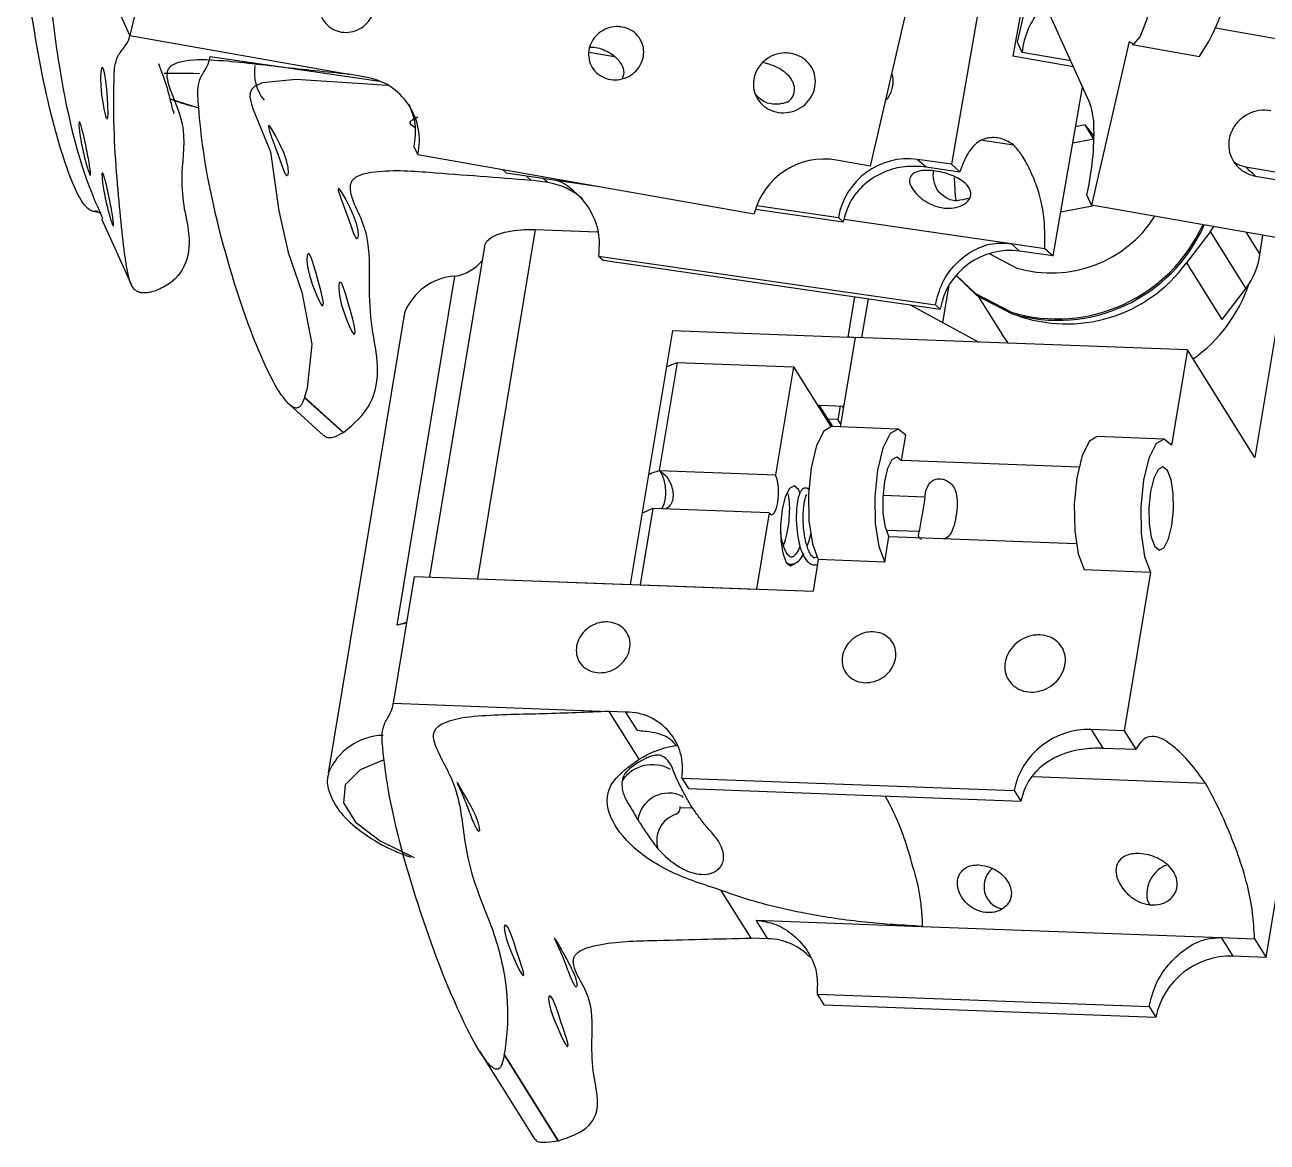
# Model space of a CAD drawing. Header units: millimetres. Extents: x -294 to 2792, y 5 to 1659.
# Drawn here: x -212.2 to -205.06, y 555.27 to 561.69 of the extents above; entities that cross this region are included whole.
import ezdxf

# ---------------------------------------------------------------- set-up
doc = ezdxf.new("R2010")
doc.units = ezdxf.units.MM
doc.layers.get('0').update_dxf_attribs({"lineweight": 18})

msp = doc.modelspace()

# ---------------------------------------------------------------- linework, layer by layer
at = {"color": 7, "linetype": 'Continuous', "lineweight": 25}
for p, q in [((-206.4981, 561.5923), (-206.2815, 562.5332)), ((-206.3505, 562.4972), (-206.5241, 561.5124)), ((-211.4268, 562.383), (-211.6001, 561.6303)), ((-211.6001, 561.6303), (-211.6916, 561.8321)), ((-206.708, 561.8667), (-206.8784, 560.8905)), ((-207.1311, 561.8068), (-207.3444, 560.8799)), ((-206.0862, 561.2516), (-206.3119, 561.7491)), ((-205.36, 561.6755), (-202.338, 561.1427)), ((-211.6001, 561.6303), (-210.3427, 561.4086)), ((-205.8567, 561.5967), (-206.0733, 560.6558)), ((-208.9611, 561.536), (-208.8144, 561.5101)), ((-206.4715, 561.5337), (-206.4981, 561.5923)), ((-206.1918, 561.4844), (-206.4715, 561.5337)), ((-205.8395, 561.5791), (-205.4526, 561.5109)), ((-211.1388, 561.5094), (-210.1642, 561.3678)), ((-206.1767, 561.4512), (-206.5241, 561.5124)), ((-210.246, 561.3915), (-210.3427, 561.4086)), ((-206.2935, 560.3631), (-206.1239, 561.3347)), ((-211.3627, 561.2654), (-211.2057, 561.2157)), ((-206.1096, 561.1167), (-206.1638, 561.1065)), ((-206.0571, 561.0514), (-206.1096, 561.1167)), ((-206.0586, 561.0352), (-206.1096, 561.1167)), ((-206.6985, 561.0282), (-206.5204, 561.0023)), ((-206.0586, 561.0352), (-206.1802, 561.0123)), ((-206.0575, 561.0338), (-206.0586, 561.0352)), ((-209.9458, 560.947), (-209.9657, 560.9909)), ((-209.9458, 560.947), (-208.0114, 560.6059)), ((-207.3444, 560.8799), (-207.5379, 560.914)), ((-207.0721, 560.9186), (-207.0241, 560.8753)), ((-206.8784, 560.8905), (-207.0721, 560.9186)), ((-206.8784, 560.8905), (-206.8304, 560.8472)), ((-210.7002, 560.8255), (-210.6961, 560.8255)), ((-209.459, 560.8611), (-209.4367, 560.841)), ((-209.4367, 560.841), (-208.9144, 560.7651)), ((-209.2951, 560.7991), (-209.3233, 560.8245)), ((-207.0241, 560.8753), (-206.8304, 560.8472)), ((-205.1872, 560.8765), (-204.9937, 560.8424)), ((-205.1291, 560.8227), (-204.9356, 560.7886)), ((-209.1983, 560.7851), (-209.2951, 560.7991)), ((-209.1983, 560.7851), (-209.2264, 560.8104)), ((-206.0733, 560.6558), (-206.0998, 560.7143)), ((-211.8118, 560.62), (-211.7735, 560.6132)), ((-208.0041, 560.6329), (-207.5001, 560.5597)), ((-207.9974, 560.6526), (-207.5275, 560.5844)), ((-206.2491, 560.6172), (-206.0683, 560.6512)), ((-202.2045, 559.9736), (-206.0733, 560.6558)), ((-206.0683, 560.6512), (-206.0666, 560.6546)), ((-211.7639, 560.5769), (-211.5933, 560.2009)), ((-207.5275, 560.5844), (-207.5001, 560.5597)), ((-207.495, 560.574), (-206.5351, 560.4345)), ((-210.2981, 560.4629), (-210.2939, 560.4629)), ((-209.27, 560.515), (-209.6027, 558.5074)), ((-209.27, 560.515), (-208.9122, 560.5016)), ((-205.3885, 560.5047), (-205.5272, 560.3229)), ((-205.1846, 560.1788), (-205.3885, 560.5047)), ((-205.1845, 560.4991), (-205.1049, 560.3718)), ((-205.1049, 560.3718), (-205.0879, 560.482)), ((-209.5627, 560.4175), (-209.8775, 558.5177)), ((-206.5351, 560.4345), (-206.3415, 560.4064)), ((-206.5351, 560.4345), (-206.4871, 560.3912)), ((-206.2935, 560.3631), (-206.4871, 560.3912)), ((-206.3415, 560.4064), (-206.2935, 560.3631)), ((-208.9066, 560.363), (-206.97, 560.0817)), ((-208.9066, 560.363), (-208.8792, 560.3383)), ((-208.8792, 560.3383), (-206.9426, 560.057)), ((-206.6612, 560.3772), (-206.502, 560.2938)), ((-205.5272, 560.3229), (-205.3233, 559.997)), ((-210.0648, 558.2395), (-209.7321, 560.2471)), ((-206.9271, 559.9804), (-206.8917, 560.1945)), ((-205.1846, 560.1788), (-205.3233, 559.997)), ((-204.9735, 560.1713), (-205.1338, 559.2044)), ((-211.4501, 560.1643), (-211.4518, 560.1637)), ((-207.4709, 559.8966), (-207.4325, 560.1282)), ((-207.3569, 560.1172), (-207.394, 559.8938)), ((-206.7221, 560.1292), (-206.5855, 559.9109)), ((-210.4966, 560.0788), (-210.4917, 560.0787)), ((-210.0212, 560.0363), (-210.2114, 558.8889)), ((-207.115, 560.082), (-206.7203, 559.8685)), ((-206.97, 560.0817), (-206.9426, 560.057)), ((-210.3138, 559.914), (-210.3089, 559.9139)), ((-208.4819, 559.9345), (-208.7239, 558.4744)), ((-208.4819, 559.9345), (-207.4709, 559.8966)), ((-207.4313, 559.8952), (-207.5166, 559.3804)), ((-205.5212, 559.8236), (-207.4313, 559.8952)), ((-205.5212, 559.8236), (-205.6119, 559.2761)), ((-205.1338, 559.2044), (-205.5212, 559.8236)), ((-208.4548, 559.7499), (-208.5577, 559.1293)), ((-208.5164, 559.7265), (-208.4548, 559.7499)), ((-208.4548, 559.7499), (-207.7863, 559.7248)), ((-207.7863, 559.7248), (-207.8891, 559.1043)), ((-207.7863, 559.7248), (-207.5719, 559.3822)), ((-210.596, 559.5505), (-210.5968, 559.5484)), ((-210.3739, 559.3474), (-210.5968, 559.5484)), ((-210.3721, 559.3485), (-210.596, 559.5505)), ((-210.6826, 559.5085), (-210.4866, 559.3318)), ((-207.6487, 559.5049), (-207.6349, 559.505)), ((-207.5603, 559.3821), (-207.6373, 559.5051)), ((-207.6349, 559.505), (-207.4968, 559.4998)), ((-207.517, 559.5006), (-207.53, 559.4221)), ((-207.5066, 559.5002), (-207.4988, 559.4878)), ((-207.53, 559.4221), (-207.5868, 559.4243)), ((-207.514, 559.3965), (-207.53, 559.4221)), ((-210.3739, 559.3474), (-210.3721, 559.3485)), ((-207.1856, 559.368), (-207.5676, 559.3823)), ((-207.1642, 559.1873), (-207.14, 559.3333)), ((-205.6574, 559.3107), (-206.0395, 559.3251)), ((-206.1444, 559.1491), (-207.1642, 559.1873)), ((-208.5577, 559.1293), (-207.8891, 559.1043)), ((-207.0307, 558.9768), (-207.2704, 558.9858)), ((-210.2114, 558.8889), (-210.4598, 557.3899)), ((-208.594, 558.9103), (-208.6666, 558.4723)), ((-208.594, 558.9103), (-208.6559, 558.8843)), ((-207.9254, 558.8853), (-208.594, 558.9103)), ((-207.9254, 558.8853), (-207.998, 558.4472)), ((-207.6956, 558.7257), (-207.6851, 558.7739)), ((-207.261, 558.6033), (-207.2368, 558.7493)), ((-207.0637, 558.7781), (-207.2524, 558.7852)), ((-207.2368, 558.7493), (-206.1609, 558.709)), ((-207.8435, 558.6991), (-207.8317, 558.7308)), ((-207.7074, 558.694), (-207.6956, 558.7257)), ((-207.6431, 558.6176), (-207.6733, 558.4351)), ((-207.261, 558.6033), (-207.6431, 558.6176)), ((-206.1149, 558.5603), (-205.7329, 558.546)), ((-205.7329, 558.546), (-205.8841, 557.6334)), ((-209.9655, 558.521), (-210.0865, 557.7909)), ((-209.9655, 558.521), (-207.6733, 558.4351)), ((-209.6027, 558.5074), (-208.7239, 558.4744)), ((-208.6666, 558.4723), (-207.998, 558.4472)), ((-210.0865, 557.7909), (-208.8449, 557.7444)), ((-208.7494, 557.7408), (-208.8449, 557.7444)), ((-208.673, 557.4697), (-208.8449, 557.7444)), ((-208.6824, 557.6338), (-208.7494, 557.7408)), ((-206.0752, 557.6406), (-206.0082, 557.5336)), ((-205.8841, 557.6334), (-206.0752, 557.6406)), ((-205.8841, 557.6334), (-205.8172, 557.5265)), ((-206.0082, 557.5336), (-205.8172, 557.5265)), ((-208.4278, 557.3615), (-206.5177, 557.2899)), ((-208.4278, 557.3615), (-208.3896, 557.3004)), ((-206.4082, 557.3698), (-205.4182, 557.3327)), ((-208.3896, 557.3004), (-206.4794, 557.2288)), ((-206.5177, 557.2899), (-206.4794, 557.2288)), ((-205.0685, 556.3299), (-204.9173, 557.2424)), ((-208.3653, 557.188), (-208.4403, 557.1908)), ((-208.0292, 556.4408), (-208.2011, 556.7154)), ((-208.0007, 556.5442), (-207.0491, 556.5085)), ((-207.9337, 556.4372), (-208.0007, 556.5442)), ((-207.0469, 556.5456), (-207.0456, 556.5084)), ((-207.0491, 556.5085), (-207.0456, 556.5084)), ((-207.0456, 556.5084), (-205.3265, 556.444)), ((-207.9337, 556.4372), (-208.0292, 556.4408)), ((-205.3265, 556.444), (-205.1354, 556.4368)), ((-205.3265, 556.444), (-205.2595, 556.337)), ((-205.1354, 556.4368), (-205.0685, 556.3299)), ((-205.0685, 556.3299), (-205.2595, 556.337)), ((-207.6504, 556.119), (-205.7403, 556.0474)), ((-207.6504, 556.119), (-207.6122, 556.0579)), ((-207.6122, 556.0579), (-205.702, 555.9863)), ((-205.7403, 556.0474), (-205.702, 555.9863)), ((-209.59, 555.7905), (-209.273, 555.2837)), ((-209.4481, 555.7748), (-209.4486, 555.772)), ((-209.1378, 555.2753), (-209.4486, 555.772)), ((-209.1358, 555.2757), (-209.4481, 555.7748)), ((-209.1378, 555.2753), (-209.1358, 555.2757))]:
    msp.add_line(p, q, dxfattribs=at)
for points in [[(-205.8567, 561.5967), (-205.8298, 561.5805), (-205.7938, 561.6241), (-205.7542, 561.7209), (-205.717, 561.856), (-205.6879, 562.0089), (-205.6713, 562.1564), (-205.6697, 562.2759), (-205.6834, 562.3494)], [(-211.7318, 561.1505), (-211.7312, 561.1499), (-211.7274, 561.1602), (-211.7259, 561.1861), (-211.7266, 561.2248), (-211.7293, 561.2719), (-211.7336, 561.3221), (-211.739, 561.3697), (-211.7451, 561.4094), (-211.7518, 561.4366), (-211.7584, 561.4483), (-211.7642, 561.4432), (-211.7682, 561.4218), (-211.7695, 561.3867), (-211.7679, 561.3417), (-211.7636, 561.2919), (-211.757, 561.243), (-211.7493, 561.2003), (-211.7416, 561.1688), (-211.7371, 561.1564)], [(-211.1995, 561.4098), (-211.2341, 561.4117), (-211.4026, 561.413)], [(-210.1218, 561.3429), (-210.2636, 561.3525), (-210.6471, 561.378), (-210.8393, 561.3589), (-210.8834, 561.3379), (-210.8991, 561.3219), (-210.9086, 561.3012), (-210.9106, 561.2752), (-210.8952, 561.2153), (-210.7919, 560.9627), (-210.744, 560.623), (-210.6902, 560.3835), (-210.6117, 560.1554), (-210.5553, 559.8553), (-210.5808, 559.6028), (-210.596, 559.5505)], [(-210.6926, 560.8255), (-210.6891, 560.8417), (-210.6913, 560.8718), (-210.7004, 560.9118), (-210.7163, 560.9578), (-210.7377, 561.0064), (-210.7614, 561.0526), (-210.782, 561.0884), (-210.7961, 561.1089), (-210.8037, 561.1139), (-210.8045, 561.1043), (-210.7983, 561.0814), (-210.7857, 561.0462), (-210.7683, 560.9998), (-210.7496, 560.9481), (-210.733, 560.9001), (-210.719, 560.8614), (-210.7072, 560.8351), (-210.7002, 560.8255)], [(-206.8614, 560.8149), (-206.8562, 560.7068), (-206.8511, 560.6783)], [(-210.2905, 560.4629), (-210.2869, 560.4791), (-210.2892, 560.5092), (-210.2983, 560.5492), (-210.3142, 560.5952), (-210.3356, 560.6438), (-210.3593, 560.69), (-210.3798, 560.7259), (-210.394, 560.7463), (-210.4015, 560.7513), (-210.4023, 560.7417), (-210.3962, 560.7188), (-210.3836, 560.6836), (-210.3661, 560.6372), (-210.3474, 560.5856), (-210.3308, 560.5375), (-210.3169, 560.4989), (-210.3051, 560.4725), (-210.2981, 560.4629)], [(-205.3885, 560.5047), (-205.3727, 560.5268), (-205.3695, 560.5317)], [(-209.5627, 560.4175), (-209.561, 560.4247), (-209.5477, 560.4486), (-209.5234, 560.4697), (-209.4887, 560.4873), (-209.4445, 560.501), (-209.3924, 560.5103), (-209.3336, 560.5151), (-209.27, 560.515)], [(-210.4899, 560.0786), (-210.4884, 560.094), (-210.4926, 560.1232), (-210.5023, 560.164), (-210.5157, 560.2124), (-210.5303, 560.2636), (-210.5443, 560.3119), (-210.557, 560.3505), (-210.5677, 560.3726), (-210.576, 560.3768), (-210.5814, 560.3657), (-210.583, 560.3404), (-210.5789, 560.3014), (-210.5679, 560.2527), (-210.5518, 560.2012), (-210.534, 560.1532), (-210.5172, 560.1137), (-210.5033, 560.0874), (-210.4966, 560.0788)], [(-206.8515, 560.2509), (-206.732, 560.1364), (-206.5285, 560.031)], [(-206.5336, 560.0392), (-206.7371, 560.1446), (-206.8506, 560.2519)], [(-210.3071, 559.9138), (-210.3056, 559.9292), (-210.3098, 559.9584), (-210.3195, 559.9992), (-210.3329, 560.0476), (-210.3475, 560.0988), (-210.3615, 560.1471), (-210.3742, 560.1857), (-210.385, 560.2078), (-210.3932, 560.212), (-210.3986, 560.2009), (-210.4002, 560.1755), (-210.3961, 560.1366), (-210.3851, 560.0879), (-210.369, 560.0364), (-210.3512, 559.9884), (-210.3344, 559.9489), (-210.3205, 559.9226), (-210.3138, 559.914)], [(-206.5517, 559.8622), (-206.5582, 559.8709), (-206.5855, 559.9109)], [(-210.4865, 559.3319), (-210.4822, 559.3283), (-210.4701, 559.322), (-210.464, 559.3203), (-210.4567, 559.3193), (-210.4502, 559.3192), (-210.4403, 559.3201), (-210.4185, 559.3256), (-210.3739, 559.3474)], [(-207.5676, 559.3823), (-207.6119, 559.3559), (-207.6536, 559.2728), (-207.6845, 559.1456), (-207.6999, 558.9935), (-207.6974, 558.8397), (-207.6775, 558.7077), (-207.6431, 558.6176)], [(-207.14, 559.3333), (-207.1837, 559.3679), (-207.2298, 559.3416), (-207.2716, 559.2585), (-207.3025, 559.1312), (-207.3179, 558.9791), (-207.3154, 558.8254), (-207.2954, 558.6934), (-207.261, 558.6033)], [(-206.0395, 559.3251), (-206.0838, 559.2987), (-206.1255, 559.2156), (-206.1564, 559.0883), (-206.1718, 558.9362), (-206.1693, 558.7825), (-206.1493, 558.6505), (-206.1149, 558.5603)], [(-205.6119, 559.2761), (-205.6555, 559.3106), (-205.7017, 559.2844), (-205.7435, 559.2013), (-205.7744, 559.074), (-205.7898, 558.9219), (-205.7873, 558.7681), (-205.7673, 558.6361), (-205.7329, 558.546)], [(-207.2368, 558.7493), (-207.2575, 558.8034), (-207.2694, 558.8826), (-207.2709, 558.9748), (-207.2617, 559.0661), (-207.2432, 559.1424), (-207.2181, 559.1923), (-207.1904, 559.208), (-207.1642, 559.1873)], [(-207.9254, 558.8853), (-207.9123, 558.8749), (-207.8985, 558.8828), (-207.886, 558.9077), (-207.8767, 558.9459), (-207.8721, 558.9915), (-207.8728, 559.0376), (-207.8788, 559.0772), (-207.8891, 559.1043)], [(-205.6112, 558.8133), (-205.602, 558.9045), (-205.6035, 558.9968), (-205.6155, 559.076), (-205.6361, 559.13), (-205.6623, 559.1508), (-205.69, 559.135), (-205.715, 559.0852), (-205.7336, 559.0088), (-205.7428, 558.9175), (-205.7413, 558.8253), (-205.7294, 558.7461), (-205.7087, 558.692), (-205.6825, 558.6713), (-205.6548, 558.687), (-205.6298, 558.7369), (-205.6112, 558.8133)], [(-207.7487, 559.0032), (-207.7578, 559.0213), (-207.7829, 559.0412), (-207.8094, 559.0261), (-207.8334, 558.9783), (-207.8512, 558.9051), (-207.8601, 558.8177), (-207.8586, 558.7293), (-207.8472, 558.6534), (-207.8274, 558.6016)], [(-207.8274, 558.6016), (-207.8023, 558.5817), (-207.7785, 558.5936)], [(-210.0092, 558.257), (-210.0237, 558.2517), (-210.0648, 558.2395)], [(-210.0101, 558.2518), (-210.0367, 558.2462), (-210.0648, 558.2395)], [(-210.1439, 557.4648), (-210.2767, 557.4086), (-210.3632, 557.3221), (-210.3722, 557.2191), (-210.303, 557.1085), (-210.1616, 556.9999), (-209.9667, 556.9052)], [(-209.6073, 557.0686), (-209.5962, 557.0558), (-209.5898, 557.0589), (-209.5902, 557.0773), (-209.5984, 557.1079), (-209.6146, 557.1475), (-209.6374, 557.1936), (-209.6636, 557.242), (-209.6876, 557.2848), (-209.7053, 557.3154), (-209.7163, 557.3325)], [(-209.3366, 556.2282), (-209.3388, 556.2454), (-209.3475, 556.2764), (-209.3613, 556.3185), (-209.3775, 556.3677), (-209.3942, 556.4189), (-209.4105, 556.465), (-209.425, 556.4977), (-209.4366, 556.5138), (-209.4448, 556.5147), (-209.4486, 556.5012), (-209.4458, 556.473), (-209.4349, 556.4323), (-209.4177, 556.3846), (-209.3975, 556.3354), (-209.3776, 556.2903), (-209.3601, 556.2545), (-209.351, 556.2385)], [(-209.0817, 555.8208), (-209.0839, 555.8381), (-209.0927, 555.869), (-209.1064, 555.9111), (-209.1226, 555.9603), (-209.1393, 556.0115), (-209.1556, 556.0576), (-209.1701, 556.0904), (-209.1817, 556.1064), (-209.19, 556.1074), (-209.1937, 556.0938), (-209.1909, 556.0656), (-209.18, 556.0249), (-209.1628, 555.9772), (-209.1426, 555.9281), (-209.1227, 555.8829), (-209.1052, 555.8471), (-209.0961, 555.8311)], [(-209.2686, 555.2861), (-209.2652, 555.2751), (-209.2556, 555.2709), (-209.25, 555.2696), (-209.2389, 555.2683), (-209.2329, 555.2679), (-209.2257, 555.2677), (-209.2192, 555.2676), (-209.209, 555.2677), (-209.1861, 555.2688), (-209.1378, 555.2753)]]:
    msp.add_lwpolyline(points, dxfattribs=at)
for centre, radius, start, end in [((-206.2546, 562.0744), 0.9801, 324.90768, 12.18043), ((-206.0286, 561.4897), 0.4451, 138.33877, 174.31682), ((-210.625, 561.4195), 0.2603, 171.49359, 218.19135), ((-210.3031, 561.0294), 0.3667, 347.0164, 81.04932), ((-206.4877, 561.1001), 0.4291, 2.57569, 20.67557), ((-207.6113, 561.0713), 1.553, 346.71148, 1.77535), ((-207.6096, 560.5064), 0.4139, 80.01713, 166.09054), ((-207.1262, 560.5149), 0.4073, 82.36222, 170.18278), ((-209.2522, 560.4098), 0.3791, 48.02538, 81.83439), ((-206.2726, 560.9236), 0.9221, 253.55724, 335.61154), ((-206.2674, 560.9153), 0.922, 253.54997, 336.11595), ((-206.3041, 560.9733), 0.7078, 253.76009, 327.34056), ((-206.5413, 559.9875), 0.4073, 82.36222, 170.18278), ((-209.7686, 560.4919), 0.2475, 278.4733, 321.05774), ((-206.2156, 560.824), 0.8515, 249.63559, 323.94856), ((-205.4958, 560.4204), 0.394, 322.18344, 352.91273), ((-209.7126, 559.9167), 0.331, 93.37679, 158.80973), ((-205.9789, 560.4704), 0.8536, 305.04813, 341.56803), ((-207.4811, 559.6411), 0.2558, 78.90406, 87.72012), ((-208.7474, 557.4165), 0.3243, 350.23182, 90.33843), ((-210.1351, 557.2558), 0.3511, 91.68305, 157.7216), ((-206.0895, 557.2042), 0.4366, 88.11169, 168.68373), ((-208.5975, 557.2301), 0.2081, 59.98168, 146.38817), ((-208.5039, 557.0964), 0.1782, 62.73259, 172.20958), ((-208.412, 557.0007), 0.1601, 107.40349, 197.06088), ((-207.9402, 556.092), 0.3453, 43.21196, 88.929), ((-205.2739, 555.9006), 0.4366, 88.11169, 168.68373)]:
    msp.add_arc(centre, radius, start, end, dxfattribs=at)
for points, knots in [([(-211.7948, 560.6209), (-211.7972, 560.6203), (-211.8013, 560.6192), (-211.8088, 560.6194), (-211.8163, 560.6208), (-211.8254, 560.6242), (-211.8425, 560.6347), (-211.8873, 560.6845), (-211.9741, 560.878), (-212.0964, 561.3053), (-212.1684, 561.772), (-212.2044, 562.0052)], [0, 0, 0, 0, 0.007665, 0.013357, 0.019075, 0.025946, 0.037907, 0.077992, 0.269666, 0.876903, 1.483288, 1.483288, 1.483288, 1.483288]), ([(-210.3182, 561.9526), (-210.3011, 561.9478), (-210.2671, 561.9384), (-210.2268, 561.9042), (-210.2004, 561.8598), (-210.1912, 561.8085), (-210.2003, 561.7566), (-210.2265, 561.7098), (-210.267, 561.6734), (-210.3172, 561.6515), (-210.3714, 561.6465), (-210.4235, 561.6591), (-210.4676, 561.6878), (-210.4988, 561.7294), (-210.5135, 561.7791), (-210.5101, 561.8315), (-210.489, 561.8805), (-210.4525, 561.9207), (-210.4049, 561.9473), (-210.3578, 561.9571), (-210.3292, 561.9538), (-210.3182, 561.9526)], [0, 0, 0, 0, 0.0532803, 0.1065606, 0.1598409, 0.2131212, 0.2664015, 0.3196818, 0.3729621, 0.4262424, 0.4795227, 0.532803, 0.5860833, 0.6393636, 0.6926439, 0.7459242, 0.7992045, 0.8524848, 0.9057651, 0.9590454, 0.9923927, 0.9923927, 0.9923927, 0.9923927]), ([(-212.0711, 561.9501), (-212.0522, 561.7862), (-212.004, 561.3679), (-211.8959, 560.8962), (-211.7845, 560.6394), (-211.7583, 560.5792)], [0, 0, 0, 0, 0.467552, 1.193284, 1.415575, 1.415575, 1.415575, 1.415575]), ([(-208.7707, 561.6797), (-208.7536, 561.675), (-208.7196, 561.6655), (-208.6793, 561.6314), (-208.6528, 561.5869), (-208.6437, 561.5357), (-208.6527, 561.4838), (-208.679, 561.4369), (-208.7195, 561.4005), (-208.7697, 561.3786), (-208.8239, 561.3736), (-208.876, 561.3862), (-208.9201, 561.4149), (-208.9513, 561.4565), (-208.966, 561.5063), (-208.9626, 561.5586), (-208.9415, 561.6076), (-208.905, 561.6478), (-208.8574, 561.6744), (-208.8103, 561.6842), (-208.7817, 561.6809), (-208.7707, 561.6797)], [0, 0, 0, 0, 0.0532803, 0.1065606, 0.1598409, 0.2131212, 0.2664015, 0.3196818, 0.3729621, 0.4262424, 0.4795227, 0.532803, 0.5860833, 0.6393636, 0.6926439, 0.7459242, 0.7992045, 0.8524848, 0.9057651, 0.9590454, 0.9923927, 0.9923927, 0.9923927, 0.9923927]), ([(-211.4518, 560.1637), (-211.4625, 560.1601), (-211.4784, 560.1549), (-211.5006, 560.1512), (-211.5149, 560.1504), (-211.5244, 560.1505), (-211.5333, 560.1515), (-211.5406, 560.1528), (-211.5488, 560.155), (-211.563, 560.1609), (-211.5921, 560.1858), (-211.6237, 560.2896), (-211.6543, 560.5855), (-211.696, 561.0347), (-211.6922, 561.3558), (-211.6871, 561.4993), (-211.6311, 561.563), (-211.6071, 561.6032), (-211.6015, 561.625), (-211.6001, 561.6303)], [0, 0, 0, 0, 0.042855, 0.06432, 0.072732, 0.081219, 0.085865, 0.090532, 0.09614, 0.105903, 0.13862, 0.295066, 0.790695, 1.285766, 1.451227, 1.537921, 1.586608, 1.622583, 1.634315, 1.634315, 1.634315, 1.634315]), ([(-208.957, 561.5644), (-208.946, 561.5641), (-208.921, 561.5633), (-208.8794, 561.5509), (-208.8381, 561.5305), (-208.8008, 561.5016), (-208.7718, 561.4636), (-208.757, 561.4207), (-208.7668, 561.3932), (-208.771, 561.3814)], [0, 0, 0, 0, 0.0303237, 0.0695754, 0.1086921, 0.1519822, 0.2038557, 0.2628066, 0.307542, 0.307542, 0.307542, 0.307542]), ([(-207.7991, 561.528), (-207.78, 561.5226), (-207.7417, 561.512), (-207.6963, 561.4736), (-207.6666, 561.4236), (-207.6563, 561.3659), (-207.6665, 561.3075), (-207.696, 561.2549), (-207.7416, 561.2139), (-207.798, 561.1892), (-207.859, 561.1837), (-207.9176, 561.1978), (-207.9672, 561.2301), (-208.0023, 561.2769), (-208.0189, 561.3329), (-208.0151, 561.3917), (-207.9913, 561.4469), (-207.9503, 561.4921), (-207.8967, 561.5221), (-207.8437, 561.533), (-207.8115, 561.5294), (-207.7991, 561.528)], [0, 0, 0, 0, 0.05994, 0.119881, 0.179821, 0.239761, 0.299702, 0.359642, 0.419582, 0.479523, 0.539463, 0.599403, 0.659344, 0.719284, 0.779224, 0.839165, 0.899105, 0.959045, 1.018986, 1.078926, 1.116442, 1.116442, 1.116442, 1.116442]), ([(-210.3427, 561.4086), (-210.4714, 561.4211), (-210.7286, 561.4462), (-211.0469, 561.4881), (-211.2611, 561.4943), (-211.3484, 561.467), (-211.3734, 561.4476), (-211.3855, 561.4277), (-211.3905, 561.3936), (-211.3616, 561.2879), (-211.2681, 561.1054), (-211.3091, 560.8598), (-211.2962, 560.6524), (-211.2487, 560.4673), (-211.273, 560.2909), (-211.3691, 560.1988), (-211.4367, 560.17), (-211.4501, 560.1643)], [0, 0, 0, 0, 0.314554, 0.629088, 0.786842, 0.826505, 0.844607, 0.862834, 0.883731, 0.933404, 1.152394, 1.429634, 1.632106, 1.835667, 2.116794, 2.396655, 2.465586, 2.465586, 2.465586, 2.465586]), ([(-211.3452, 561.181), (-211.3476, 561.1875), (-211.3524, 561.2004), (-211.3617, 561.2377), (-211.3728, 561.2829), (-211.3862, 561.3322), (-211.4017, 561.3802), (-211.4175, 561.423), (-211.4298, 561.4539), (-211.4355, 561.4694), (-211.4343, 561.4676), (-211.434, 561.4671)], [0, 0, 0, 0, 0.0353807, 0.070764, 0.1060697, 0.1413313, 0.1771994, 0.2147197, 0.2537374, 0.2918445, 0.3054079, 0.3054079, 0.3054079, 0.3054079]), ([(-210.5968, 559.5484), (-210.6014, 559.5363), (-210.6083, 559.5181), (-210.6206, 559.5001), (-210.6302, 559.4924), (-210.6375, 559.4892), (-210.6455, 559.4886), (-210.6529, 559.4897), (-210.6623, 559.4934), (-210.6813, 559.5055), (-210.7366, 559.5655), (-210.8625, 559.797), (-211.0328, 560.2773), (-211.1698, 560.8423), (-211.2054, 561.207), (-211.2142, 561.3646), (-211.1643, 561.4361), (-211.1437, 561.4802), (-211.1398, 561.5036), (-211.1388, 561.5094)], [0, 0, 0, 0, 0.058961, 0.088492, 0.100065, 0.111742, 0.118134, 0.124555, 0.13227, 0.145702, 0.190715, 0.405954, 1.087843, 1.768965, 1.996607, 2.115881, 2.182866, 2.23236, 2.248502, 2.248502, 2.248502, 2.248502]), ([(-207.8199, 561.2478), (-207.8103, 561.2564), (-207.7886, 561.2758), (-207.7765, 561.3151), (-207.7833, 561.3602), (-207.8155, 561.4061), (-207.8666, 561.4426), (-207.9208, 561.466), (-207.9532, 561.4732), (-207.9676, 561.4763)], [0, 0, 0, 0, 0.0420394, 0.0942318, 0.1528939, 0.2160133, 0.2766243, 0.3199526, 0.3546198, 0.3546198, 0.3546198, 0.3546198]), ([(-207.2218, 561.4126), (-207.2187, 561.4016), (-207.2103, 561.3714), (-207.2197, 561.3196), (-207.2365, 561.2761), (-207.2545, 561.2588), (-207.258, 561.2555)], [0, 0, 0, 0, 0.0352822, 0.0963691, 0.1574559, 0.1718277, 0.1718277, 0.1718277, 0.1718277]), ([(-211.369, 561.2669), (-211.3447, 561.2577), (-211.2994, 561.2405), (-211.234, 561.2231), (-211.2037, 561.2151)], [0, 0, 0, 0, 0.0931023, 0.1734215, 0.1734215, 0.1734215, 0.1734215]), ([(-207.8195, 561.2475), (-207.8207, 561.2477), (-207.8237, 561.2482), (-207.8416, 561.241), (-207.886, 561.233), (-207.958, 561.2423), (-207.9873, 561.2743), (-208.0066, 561.2953)], [0, 0, 0, 0, 0.0190898, 0.0479757, 0.0711887, 0.1199827, 0.2130832, 0.2130832, 0.2130832, 0.2130832]), ([(-209.9657, 560.9909), (-209.9601, 561.035), (-209.9495, 561.1183), (-209.9805, 561.1971), (-209.9951, 561.2341)], [0, 0, 0, 0, 0.133953, 0.2528962, 0.2528962, 0.2528962, 0.2528962]), ([(-205.0425, 561.1987), (-205.0647, 561.2005), (-205.1092, 561.204), (-205.1746, 561.1818), (-205.2296, 561.1418), (-205.2685, 561.0866), (-205.2867, 561.0229), (-205.2823, 560.958), (-205.2558, 560.8989), (-205.2101, 560.8526), (-205.164, 560.83), (-205.1358, 560.8241), (-205.1291, 560.8227)], [0, 0, 0, 0, 0.0665986, 0.1331978, 0.1997776, 0.2663117, 0.3327938, 0.3992417, 0.4656934, 0.5321887, 0.5987476, 0.6196465, 0.6196465, 0.6196465, 0.6196465]), ([(-211.8938, 561.1293), (-211.894, 561.1235), (-211.8943, 561.1116), (-211.8902, 561.0756), (-211.8828, 561.029), (-211.8721, 560.9752), (-211.8595, 560.9218), (-211.8472, 560.8765), (-211.8381, 560.8476), (-211.8341, 560.8381), (-211.8327, 560.8346)], [0, 0, 0, 0, 0.0371414, 0.0760234, 0.1167722, 0.1586476, 0.2003373, 0.2406907, 0.2793446, 0.3021112, 0.3021112, 0.3021112, 0.3021112]), ([(-211.8327, 560.8346), (-211.8308, 560.8313), (-211.8271, 560.8248), (-211.8263, 560.8355), (-211.829, 560.8604), (-211.835, 560.8992), (-211.8438, 560.9483), (-211.8545, 561.0027), (-211.8659, 561.055), (-211.8766, 561.0982), (-211.8851, 561.1251), (-211.8903, 561.1363), (-211.8915, 561.1334), (-211.8918, 561.1328)], [0, 0, 0, 0, 0.0308948, 0.0617735, 0.0931128, 0.125583, 0.1593709, 0.1941284, 0.2289138, 0.2625788, 0.2945106, 0.3250594, 0.3341005, 0.3341005, 0.3341005, 0.3341005]), ([(-209.9614, 561.1005), (-209.9714, 561.1074), (-210.0084, 561.133), (-209.9721, 561.1504), (-209.9456, 561.163)], [0, 0, 0, 0, 0.0344984, 0.1268295, 0.1268295, 0.1268295, 0.1268295]), ([(-206.5204, 561.0023), (-206.5418, 561.0151), (-206.586, 561.0416), (-206.6539, 561.0468), (-206.7137, 561.031), (-206.7613, 560.9877), (-206.798, 560.9315), (-206.8201, 560.874), (-206.8304, 560.8472)], [0, 0, 0, 0, 0.1003209, 0.2078473, 0.2955291, 0.3482555, 0.3910187, 0.4281841, 0.4281841, 0.4281841, 0.4281841]), ([(-206.3415, 560.4064), (-206.3411, 560.4517), (-206.3402, 560.5527), (-206.3591, 560.6745), (-206.39, 560.7778), (-206.4307, 560.869), (-206.4736, 560.9471), (-206.5055, 560.9847), (-206.5204, 561.0023)], [0, 0, 0, 0, 0.071689, 0.1596529, 0.2776307, 0.3950157, 0.5243003, 0.638744, 0.638744, 0.638744, 0.638744]), ([(-205.2541, 560.9043), (-205.2428, 560.8972), (-205.2219, 560.8841), (-205.1981, 560.8789), (-205.1872, 560.8765)], [0, 0, 0, 0, 0.03990342, 0.07352429, 0.07352429, 0.07352429, 0.07352429]), ([(-211.7611, 560.8366), (-211.7612, 560.8308), (-211.7615, 560.819), (-211.7575, 560.783), (-211.75, 560.7364), (-211.7393, 560.6826), (-211.7268, 560.6292), (-211.7145, 560.5838), (-211.7053, 560.5549), (-211.7014, 560.5455), (-211.6999, 560.542)], [0, 0, 0, 0, 0.0371414, 0.0760234, 0.1167722, 0.1586476, 0.2003373, 0.2406907, 0.2793446, 0.3021112, 0.3021112, 0.3021112, 0.3021112]), ([(-211.6999, 560.542), (-211.6981, 560.5387), (-211.6944, 560.5321), (-211.6936, 560.5428), (-211.6963, 560.5677), (-211.7023, 560.6065), (-211.7111, 560.6556), (-211.7217, 560.71), (-211.7331, 560.7624), (-211.7439, 560.8055), (-211.7524, 560.8324), (-211.7576, 560.8437), (-211.7587, 560.8408), (-211.759, 560.8401)], [0, 0, 0, 0, 0.0308948, 0.0617735, 0.0931128, 0.125583, 0.1593709, 0.1941284, 0.2289138, 0.2625788, 0.2945106, 0.3250594, 0.3341005, 0.3341005, 0.3341005, 0.3341005]), ([(-210.3721, 559.3485), (-210.3122, 559.3994), (-210.202, 559.4929), (-210.1619, 559.7192), (-210.2132, 559.9473), (-210.2285, 560.1995), (-210.2162, 560.4337), (-210.2823, 560.6112), (-210.3332, 560.7055), (-210.3336, 560.7707), (-210.3258, 560.7925), (-210.3099, 560.8114), (-210.2724, 560.8335), (-210.126, 560.8628), (-209.7939, 560.8386), (-209.4897, 560.8145), (-209.2951, 560.7991)], [0, 0, 0, 0, 0.336857, 0.619494, 0.882211, 1.143645, 1.405599, 1.536126, 1.666461, 1.689584, 1.707673, 1.725797, 1.751436, 1.816756, 2.102511, 2.60962, 2.60962, 2.60962, 2.60962]), ([(-207.0241, 560.8753), (-207.0645, 560.8779), (-207.1452, 560.8829), (-207.2689, 560.8501), (-207.3815, 560.7813), (-207.4663, 560.6782), (-207.4895, 560.5968), (-207.5001, 560.5597)], [0, 0, 0, 0, 0.1214924, 0.2423678, 0.3799655, 0.5204961, 0.6380699, 0.6380699, 0.6380699, 0.6380699]), ([(-206.9695, 560.8515), (-206.9518, 560.8482), (-206.9165, 560.8417), (-206.8657, 560.8236), (-206.821, 560.8003), (-206.785, 560.7705), (-206.7645, 560.7344), (-206.7677, 560.6951), (-206.7982, 560.6602), (-206.8484, 560.6393), (-206.9053, 560.6351), (-206.9616, 560.6456), (-207.0136, 560.6679), (-207.0586, 560.6988), (-207.0939, 560.735), (-207.1166, 560.7732), (-207.1217, 560.8093), (-207.1038, 560.838), (-207.0638, 560.8532), (-207.0155, 560.8566), (-206.9837, 560.8531), (-206.9695, 560.8515)], [0, 0, 0, 0, 0.0404257, 0.0807591, 0.1234405, 0.1723012, 0.2282782, 0.2888848, 0.3473753, 0.3985449, 0.4435138, 0.4855621, 0.5269755, 0.569404, 0.6146524, 0.6647982, 0.7211601, 0.7818045, 0.8400388, 0.8816681, 0.9149759, 0.9149759, 0.9149759, 0.9149759]), ([(-206.9808, 560.8525), (-206.9816, 560.8492), (-206.9873, 560.8266), (-206.9775, 560.7835), (-206.9635, 560.7428), (-206.9478, 560.728), (-206.9463, 560.7266)], [0, 0, 0, 0, 0.0100289, 0.0706176, 0.1312064, 0.1375843, 0.1375843, 0.1375843, 0.1375843]), ([(-205.1291, 560.8227), (-205.1401, 560.8319), (-205.1597, 560.8484), (-205.1788, 560.8679), (-205.1872, 560.8765)], [0, 0, 0, 0, 0.04442444, 0.07927597, 0.07927597, 0.07927597, 0.07927597]), ([(-209.1589, 560.8006), (-209.1501, 560.7981), (-209.1034, 560.7846), (-209.0268, 560.7228), (-208.9435, 560.6197), (-208.898, 560.4904), (-208.9039, 560.4032), (-208.9066, 560.363)], [0, 0, 0, 0, 0.0279394, 0.149226, 0.2883902, 0.4311379, 0.5534439, 0.5534439, 0.5534439, 0.5534439]), ([(-206.7808, 560.6918), (-206.7815, 560.6926), (-206.7831, 560.6946), (-206.8405, 560.678), (-206.8921, 560.6832), (-206.9266, 560.7101), (-206.947, 560.726)], [0, 0, 0, 0, 0.0383266, 0.0917872, 0.1295938, 0.1848674, 0.1848674, 0.1848674, 0.1848674]), ([(-211.7979, 560.6249), (-211.7937, 560.6218), (-211.788, 560.6176), (-211.7774, 560.6139), (-211.7709, 560.6127), (-211.7671, 560.6128), (-211.7657, 560.6128)], [0, 0, 0, 0, 0.01822701, 0.02478398, 0.03139435, 0.0353791, 0.0353791, 0.0353791, 0.0353791]), ([(-206.97, 560.0817), (-206.959, 560.1252), (-206.9369, 560.2123), (-206.8562, 560.3222), (-206.752, 560.4019), (-206.642, 560.4414), (-206.5657, 560.4365), (-206.5351, 560.4345)], [0, 0, 0, 0, 0.1312284, 0.2623861, 0.3954618, 0.5336523, 0.626208, 0.626208, 0.626208, 0.626208]), ([(-208.6195, 559.1044), (-208.6177, 559.1056), (-208.6026, 559.116), (-208.5787, 559.1231), (-208.5577, 559.1293)], [0, 0, 0, 0, 0.0080244, 0.06733244, 0.06733244, 0.06733244, 0.06733244]), ([(-208.5577, 559.1293), (-208.5572, 559.1291), (-208.5532, 559.1269), (-208.5388, 559.1177), (-208.5164, 559.0967), (-208.4941, 559.0618), (-208.4804, 559.0232), (-208.4764, 558.9841), (-208.4809, 558.9598), (-208.4885, 558.9389), (-208.4987, 558.9204), (-208.5138, 558.9118), (-208.5211, 558.9076)], [0, 0, 0, 0, 0.0017961, 0.0159426, 0.0574684, 0.0961563, 0.1321852, 0.1669338, 0.201367, 0.2027918, 0.2365634, 0.2684832, 0.2684832, 0.2684832, 0.2684832]), ([(-208.547, 558.9086), (-208.544, 558.9112), (-208.5361, 558.9182), (-208.5266, 558.9432), (-208.5202, 558.9785), (-208.5197, 559.0184), (-208.525, 559.0581), (-208.5355, 559.0944), (-208.5473, 559.1167), (-208.5552, 559.1266), (-208.5574, 559.1291), (-208.5577, 559.1293)], [0, 0, 0, 0, 0.0194044, 0.0516642, 0.0831949, 0.1150553, 0.1481699, 0.1837535, 0.2218796, 0.234842, 0.2364865, 0.2364865, 0.2364865, 0.2364865]), ([(-207.6966, 559.0203), (-207.7006, 559.0233), (-207.7086, 559.0297), (-207.7266, 559.0283), (-207.7393, 559.0188), (-207.7516, 558.9994), (-207.7616, 558.9641), (-207.7679, 558.9154), (-207.7706, 558.8645), (-207.7691, 558.8094), (-207.7621, 558.7488), (-207.7477, 558.6824), (-207.7244, 558.6252), (-207.694, 558.5927), (-207.6628, 558.584), (-207.6486, 558.5887), (-207.6435, 558.5904)], [0, 0, 0, 0, 0.022022, 0.0451718, 0.0706658, 0.0985621, 0.1483127, 0.2004523, 0.2342729, 0.2695528, 0.3236108, 0.3674925, 0.4295293, 0.4895197, 0.529566, 0.55194, 0.55194, 0.55194, 0.55194]), ([(-207.0307, 558.9768), (-207.0294, 558.9854), (-207.0261, 559.0074), (-207.0167, 559.0383), (-206.9984, 559.0649), (-206.974, 559.0795), (-206.9459, 559.0835), (-206.9185, 559.0786), (-206.8932, 559.0659), (-206.8701, 559.044), (-206.8512, 559.0079), (-206.8426, 558.9515), (-206.8484, 558.8819), (-206.8608, 558.8112), (-206.8798, 558.7651), (-206.902, 558.7431), (-206.916, 558.7384), (-206.9192, 558.7374)], [0, 0, 0, 0, 0.0241822, 0.0624173, 0.0931176, 0.1239891, 0.1509697, 0.1763811, 0.20171, 0.2280421, 0.2636771, 0.3137819, 0.3841485, 0.4556517, 0.530249, 0.5677899, 0.5789875, 0.5789875, 0.5789875, 0.5789875]), ([(-207.8317, 558.7308), (-207.8266, 558.752), (-207.8171, 558.792), (-207.8078, 558.8635), (-207.807, 558.932), (-207.8112, 558.9824), (-207.8193, 558.9981), (-207.8216, 559.0025)], [0, 0, 0, 0, 0.0579122, 0.108731, 0.1833419, 0.2505723, 0.2768006, 0.2768006, 0.2768006, 0.2768006]), ([(-207.6493, 558.633), (-207.6541, 558.6299), (-207.663, 558.6242), (-207.6731, 558.6301), (-207.6882, 558.6468), (-207.7007, 558.6723), (-207.7104, 558.7012), (-207.7186, 558.7356), (-207.7258, 558.7783), (-207.7306, 558.8306), (-207.7303, 558.8815), (-207.7269, 558.9213), (-207.7231, 558.949), (-207.7183, 558.9702), (-207.7146, 558.9835), (-207.7101, 558.989), (-207.7121, 558.9889), (-207.7125, 558.9889)], [0, 0, 0, 0, 0.0363242, 0.0673105, 0.1025167, 0.125437, 0.1515378, 0.1787405, 0.2028427, 0.2399975, 0.2810061, 0.3057626, 0.330796, 0.3550358, 0.3780026, 0.3985572, 0.4045452, 0.4045452, 0.4045452, 0.4045452]), ([(-207.0307, 558.9768), (-207.0335, 558.9552), (-207.0391, 558.9125), (-207.053, 558.8394), (-207.0608, 558.7945), (-207.0637, 558.7781)], [0, 0, 0, 0, 0.0790812, 0.1566061, 0.201467, 0.201467, 0.201467, 0.201467]), ([(-207.7488, 558.6928), (-207.7522, 558.6847), (-207.7624, 558.6613), (-207.7828, 558.6354), (-207.7975, 558.6297), (-207.8093, 558.6349), (-207.8243, 558.652), (-207.8368, 558.6774), (-207.8465, 558.7063), (-207.8544, 558.739), (-207.8581, 558.7622), (-207.8596, 558.7723)], [0, 0, 0, 0, 0.0198093, 0.057857, 0.101248, 0.1285403, 0.1595495, 0.1797374, 0.2027266, 0.2266863, 0.2447855, 0.2447855, 0.2447855, 0.2447855]), ([(-207.0508, 558.7338), (-207.0558, 558.737), (-207.0667, 558.7442), (-207.067, 558.7604), (-207.0645, 558.7737), (-207.0637, 558.7781)], [0, 0, 0, 0, 0.01876068, 0.04190336, 0.05325738, 0.05325738, 0.05325738, 0.05325738]), ([(-207.8277, 558.6023), (-207.8265, 558.601), (-207.8176, 558.5913), (-207.7971, 558.5902), (-207.7727, 558.596), (-207.7482, 558.6135), (-207.7331, 558.6386), (-207.7252, 558.6517)], [0, 0, 0, 0, 0.0055172, 0.0394849, 0.063614, 0.0978432, 0.1352281, 0.1352281, 0.1352281, 0.1352281]), ([(-208.8557, 558.259), (-208.8388, 558.2567), (-208.8049, 558.2522), (-208.7634, 558.2253), (-208.7347, 558.187), (-208.7225, 558.1399), (-208.728, 558.09), (-208.7507, 558.0426), (-208.7879, 558.0031), (-208.8355, 557.976), (-208.888, 557.9644), (-208.9397, 557.9695), (-208.9846, 557.9908), (-209.0177, 558.0259), (-209.0353, 558.0708), (-209.0353, 558.1204), (-209.0179, 558.1692), (-208.9848, 558.2117), (-208.94, 558.2429), (-208.8946, 558.2581), (-208.8665, 558.2588), (-208.8557, 558.259)], [0, 0, 0, 0, 0.0514123, 0.1028246, 0.1542369, 0.2056492, 0.2570615, 0.3084738, 0.359886, 0.4112983, 0.4627106, 0.5141229, 0.5655352, 0.6169475, 0.6683598, 0.7197721, 0.7711844, 0.8225967, 0.874009, 0.9254213, 0.9575994, 0.9575994, 0.9575994, 0.9575994]), ([(-207.3276, 558.2017), (-207.3106, 558.1995), (-207.2768, 558.195), (-207.2353, 558.1681), (-207.2066, 558.1297), (-207.1944, 558.0827), (-207.1999, 558.0327), (-207.2226, 557.9853), (-207.2598, 557.9458), (-207.3073, 557.9188), (-207.3599, 557.9071), (-207.4116, 557.9123), (-207.4565, 557.9335), (-207.4896, 557.9686), (-207.5072, 558.0135), (-207.5072, 558.0632), (-207.4897, 558.112), (-207.4567, 558.1545), (-207.4119, 558.1856), (-207.3665, 558.2009), (-207.3384, 558.2015), (-207.3276, 558.2017)], [0, 0, 0, 0, 0.0514123, 0.1028246, 0.1542369, 0.2056492, 0.2570615, 0.3084738, 0.359886, 0.4112983, 0.4627106, 0.5141229, 0.5655352, 0.6169475, 0.6683598, 0.7197721, 0.7711844, 0.8225967, 0.874009, 0.9254213, 0.9575994, 0.9575994, 0.9575994, 0.9575994]), ([(-206.3695, 558.1842), (-206.3504, 558.1817), (-206.3124, 558.1766), (-206.2656, 558.1463), (-206.2334, 558.1032), (-206.2197, 558.0503), (-206.2259, 557.994), (-206.2513, 557.9407), (-206.2932, 557.8963), (-206.3467, 557.8659), (-206.4059, 557.8528), (-206.464, 557.8585), (-206.5145, 557.8825), (-206.5518, 557.9219), (-206.5715, 557.9724), (-206.5716, 558.0283), (-206.5519, 558.0832), (-206.5147, 558.131), (-206.4643, 558.1661), (-206.4133, 558.1832), (-206.3816, 558.1839), (-206.3695, 558.1842)], [0, 0, 0, 0, 0.057839, 0.115678, 0.173516, 0.231355, 0.289194, 0.347033, 0.404872, 0.462711, 0.520549, 0.578388, 0.636227, 0.694066, 0.751905, 0.809744, 0.867582, 0.925421, 0.98326, 1.041099, 1.077299, 1.077299, 1.077299, 1.077299]), ([(-209.4486, 555.772), (-209.4517, 555.7556), (-209.4563, 555.731), (-209.4659, 555.7054), (-209.4742, 555.6936), (-209.4809, 555.6882), (-209.4886, 555.6861), (-209.4959, 555.6865), (-209.5055, 555.6899), (-209.5254, 555.7031), (-209.5864, 555.7738), (-209.7339, 556.0489), (-209.9372, 556.5782), (-210.0978, 557.1456), (-210.1443, 557.497), (-210.1571, 557.6467), (-210.1098, 557.7194), (-210.0906, 557.763), (-210.0873, 557.7854), (-210.0865, 557.7909)], [0, 0, 0, 0, 0.062173, 0.093312, 0.105516, 0.117829, 0.124569, 0.13134, 0.139476, 0.15364, 0.201104, 0.428068, 1.147105, 1.865332, 2.105375, 2.231147, 2.30178, 2.353971, 2.370991, 2.370991, 2.370991, 2.370991]), ([(-208.8449, 557.7444), (-208.9709, 557.7391), (-209.223, 557.7285), (-209.5358, 557.7258), (-209.7441, 557.7022), (-209.8256, 557.662), (-209.8476, 557.6385), (-209.8569, 557.6163), (-209.8576, 557.5803), (-209.8161, 557.4739), (-209.6989, 557.2907), (-209.6857, 556.9927), (-209.6109, 556.7185), (-209.4953, 556.4558), (-209.4235, 556.1479), (-209.4288, 555.9125), (-209.4449, 555.7975), (-209.4481, 555.7748)], [0, 0, 0, 0, 0.379662, 0.7593, 0.949705, 0.997578, 1.019427, 1.041426, 1.066649, 1.126604, 1.390922, 1.725546, 1.969926, 2.215621, 2.554937, 2.892724, 2.975923, 2.975923, 2.975923, 2.975923]), ([(-208.4577, 557.5468), (-208.469, 557.5598), (-208.5033, 557.5988), (-208.5805, 557.6242), (-208.6532, 557.6311), (-208.6824, 557.6338)], [0, 0, 0, 0, 0.0578383, 0.1745965, 0.2527975, 0.2527975, 0.2527975, 0.2527975]), ([(-205.4182, 557.3327), (-205.4474, 557.3729), (-205.5081, 557.4561), (-205.5985, 557.5434), (-205.6765, 557.5969), (-205.7363, 557.6044), (-205.7806, 557.584), (-205.8056, 557.5447), (-205.8172, 557.5265)], [0, 0, 0, 0, 0.1289268, 0.2671135, 0.3797972, 0.4475582, 0.502515, 0.550278, 0.550278, 0.550278, 0.550278]), ([(-208.673, 557.4697), (-208.615, 557.5026), (-208.5564, 557.5359), (-208.4593, 557.5479), (-208.4582, 557.548)], [0, 0, 0, 0, 0.2305146, 0.2329855, 0.2329855, 0.2329855, 0.2329855]), ([(-206.0082, 557.5336), (-206.0482, 557.5327), (-206.1281, 557.531), (-206.252, 557.4992), (-206.364, 557.4342), (-206.4474, 557.3378), (-206.4694, 557.2629), (-206.4794, 557.2288)], [0, 0, 0, 0, 0.1177511, 0.2349042, 0.3682646, 0.5044676, 0.6184208, 0.6184208, 0.6184208, 0.6184208]), ([(-208.2011, 556.7154), (-208.3012, 556.7482), (-208.5215, 556.8202), (-208.7451, 556.9826), (-208.8678, 557.1643), (-208.859, 557.3361), (-208.7296, 557.4291), (-208.673, 557.4697)], [0, 0, 0, 0, 0.213268, 0.469521, 0.728786, 1.013088, 1.233832, 1.233832, 1.233832, 1.233832]), ([(-208.4615, 557.3658), (-208.4787, 557.4138), (-208.5001, 557.4737), (-208.5576, 557.495), (-208.5877, 557.4916), (-208.6134, 557.4837), (-208.6404, 557.4716), (-208.6678, 557.4569), (-208.6992, 557.4374), (-208.7372, 557.4082), (-208.7779, 557.3591), (-208.7728, 557.3178), (-208.7693, 557.2894)], [0, 0, 0, 0, 0.1677736, 0.209915, 0.227773, 0.2457906, 0.2620055, 0.2760721, 0.2969143, 0.3292699, 0.3865166, 0.5125766, 0.5125766, 0.5125766, 0.5125766]), ([(-210.4572, 557.3876), (-210.4588, 557.3833), (-210.4751, 557.341), (-210.448, 557.2507), (-210.3804, 557.1415), (-210.2562, 557.0373), (-210.1211, 556.956), (-210.0165, 556.9175), (-209.9867, 556.9066)], [0, 0, 0, 0, 0.0169582, 0.1645017, 0.3113896, 0.4798101, 0.6627277, 0.7356775, 0.7356775, 0.7356775, 0.7356775]), ([(-209.7192, 557.3349), (-209.7196, 557.3352), (-209.7215, 557.3371), (-209.717, 557.3262), (-209.7058, 557.3025), (-209.6882, 557.2643), (-209.6685, 557.2167), (-209.6493, 557.1663), (-209.632, 557.1206), (-209.6179, 557.0872), (-209.6104, 557.074), (-209.6073, 557.0686)], [0, 0, 0, 0, 0.0084182, 0.0435109, 0.0803651, 0.1196043, 0.1594539, 0.1975537, 0.2340288, 0.2700884, 0.2951429, 0.2951429, 0.2951429, 0.2951429]), ([(-208.3724, 557.1979), (-208.3785, 557.2083), (-208.3972, 557.2398), (-208.4278, 557.2961), (-208.4503, 557.3426), (-208.4615, 557.3658)], [0, 0, 0, 0, 0.0379575, 0.1141104, 0.1902943, 0.1902943, 0.1902943, 0.1902943]), ([(-205.1354, 556.4368), (-205.1384, 556.4882), (-205.145, 556.6027), (-205.1793, 556.7646), (-205.2281, 556.9198), (-205.2891, 557.0729), (-205.3519, 557.2135), (-205.397, 557.2946), (-205.4182, 557.3327)], [0, 0, 0, 0, 0.1065606, 0.2373127, 0.4126783, 0.5871627, 0.7793351, 0.9494474, 0.9494474, 0.9494474, 0.9494474]), ([(-208.7693, 557.2894), (-208.7662, 557.2793), (-208.7567, 557.2471), (-208.7214, 557.1918), (-208.6941, 557.1443), (-208.6804, 557.1205)], [0, 0, 0, 0, 0.0357096, 0.1137739, 0.1919659, 0.1919659, 0.1919659, 0.1919659]), ([(-208.4279, 557.2509), (-208.4271, 557.2523), (-208.4257, 557.2548), (-208.4217, 557.2539), (-208.42, 557.2535)], [0, 0, 0, 0, 0.00578283, 0.01033651, 0.01033651, 0.01033651, 0.01033651]), ([(-207.2589, 557.258), (-207.2288, 557.2006), (-207.1574, 557.0646), (-207.1026, 556.8609), (-207.0709, 556.7433)], [0, 0, 0, 0, 0.2327766, 0.551159, 0.551159, 0.551159, 0.551159]), ([(-208.46, 557.1534), (-208.4558, 557.1562), (-208.436, 557.169), (-208.4372, 557.1855), (-208.4382, 557.1984)], [0, 0, 0, 0, 0.01241156, 0.05808554, 0.05808554, 0.05808554, 0.05808554]), ([(-208.2666, 557.0593), (-208.2745, 557.0681), (-208.2982, 557.0945), (-208.331, 557.1396), (-208.3586, 557.1784), (-208.3724, 557.1979)], [0, 0, 0, 0, 0.0347894, 0.1046351, 0.1745063, 0.1745063, 0.1745063, 0.1745063]), ([(-208.6804, 557.1205), (-208.6737, 557.1102), (-208.6527, 557.0779), (-208.617, 557.0237), (-208.5824, 556.977), (-208.5651, 556.9537)], [0, 0, 0, 0, 0.0384138, 0.1205964, 0.2028785, 0.2028785, 0.2028785, 0.2028785]), ([(-208.5651, 556.9537), (-208.5289, 556.917), (-208.4746, 556.8619), (-208.3647, 556.8109), (-208.2955, 556.8054), (-208.2546, 556.8142), (-208.2272, 556.8279), (-208.2072, 556.8468), (-208.1928, 556.8706), (-208.1847, 556.9065), (-208.1993, 556.9855), (-208.2373, 557.0271), (-208.2666, 557.0593)], [0, 0, 0, 0, 0.1786006, 0.2683405, 0.3132888, 0.3348974, 0.356675, 0.3760669, 0.3941178, 0.4239083, 0.4785835, 0.664321, 0.664321, 0.664321, 0.664321]), ([(-205.7984, 556.9272), (-205.7809, 556.9254), (-205.7457, 556.9219), (-205.6935, 556.9026), (-205.646, 556.8741), (-205.606, 556.8345), (-205.5802, 556.7843), (-205.5775, 556.7281), (-205.6025, 556.6767), (-205.6488, 556.6423), (-205.7037, 556.6289), (-205.7594, 556.6339), (-205.8123, 556.6543), (-205.8594, 556.6873), (-205.8982, 556.7301), (-205.9256, 556.7796), (-205.9363, 556.8316), (-205.9243, 556.8791), (-205.889, 556.9112), (-205.8435, 556.9264), (-205.8123, 556.927), (-205.7984, 556.9272)], [0, 0, 0, 0, 0.045588, 0.091071, 0.139202, 0.194302, 0.257427, 0.325772, 0.391731, 0.449434, 0.500145, 0.547563, 0.594264, 0.64211, 0.693136, 0.749685, 0.813244, 0.881631, 0.947302, 0.994246, 1.031807, 1.031807, 1.031807, 1.031807]), ([(-206.7212, 556.862), (-206.7354, 556.8614), (-206.7638, 556.8603), (-206.7987, 556.8453), (-206.8265, 556.8205), (-206.8439, 556.783), (-206.845, 556.7338), (-206.8253, 556.6806), (-206.7891, 556.636), (-206.7449, 556.6052), (-206.6953, 556.5879), (-206.6426, 556.5855), (-206.593, 556.6002), (-206.5553, 556.63), (-206.5348, 556.6686), (-206.5314, 556.7111), (-206.5449, 556.7558), (-206.5769, 556.8003), (-206.6233, 556.835), (-206.6749, 556.8568), (-206.7062, 556.8603), (-206.7212, 556.862)], [0, 0, 0, 0, 0.0404172, 0.0806954, 0.125271, 0.1786848, 0.2393861, 0.2984435, 0.3487434, 0.3939141, 0.4396879, 0.4883096, 0.5385771, 0.5873221, 0.6330059, 0.6781783, 0.7273075, 0.7835517, 0.8449239, 0.8890417, 0.929948, 0.929948, 0.929948, 0.929948]), ([(-206.644, 556.8418), (-206.6526, 556.8326), (-206.6735, 556.8104), (-206.69, 556.7659), (-206.6926, 556.7164), (-206.6773, 556.6703), (-206.6458, 556.6346), (-206.6127, 556.6139), (-206.5902, 556.6115), (-206.5846, 556.6109)], [0, 0, 0, 0, 0.035419, 0.0857384, 0.1360579, 0.1863774, 0.2366968, 0.2870163, 0.3035966, 0.3035966, 0.3035966, 0.3035966]), ([(-205.6375, 556.8621), (-205.6476, 556.858), (-205.6765, 556.8465), (-205.7147, 556.8102), (-205.7461, 556.7596), (-205.7577, 556.7038), (-205.7538, 556.6576), (-205.7397, 556.6356), (-205.7352, 556.6286)], [0, 0, 0, 0, 0.0315577, 0.0898552, 0.1481527, 0.2064502, 0.2647477, 0.292088, 0.292088, 0.292088, 0.292088]), ([(-207.0711, 556.7433), (-207.0656, 556.7129), (-207.0544, 556.652), (-207.0494, 556.5811), (-207.0469, 556.5456)], [0, 0, 0, 0, 0.0996547, 0.1994567, 0.1994567, 0.1994567, 0.1994567]), ([(-207.0491, 556.5085), (-207.157, 556.5148), (-207.3763, 556.5275), (-207.7382, 556.5807), (-208.0204, 556.6496), (-208.1696, 556.704), (-208.2011, 556.7154)], [0, 0, 0, 0, 0.327295, 0.665149, 1.068545, 1.176304, 1.176304, 1.176304, 1.176304]), ([(-208.0007, 556.5442), (-207.9622, 556.5385), (-207.8855, 556.527), (-207.7791, 556.4577), (-207.6938, 556.3603), (-207.6449, 556.2399), (-207.6487, 556.1572), (-207.6504, 556.119)], [0, 0, 0, 0, 0.1174571, 0.2343414, 0.3684544, 0.5060209, 0.6238876, 0.6238876, 0.6238876, 0.6238876]), ([(-209.1585, 556.4387), (-209.1588, 556.439), (-209.1607, 556.4408), (-209.1562, 556.43), (-209.1451, 556.4063), (-209.1275, 556.3681), (-209.1077, 556.3205), (-209.0886, 556.2701), (-209.0713, 556.2244), (-209.0572, 556.191), (-209.0496, 556.1778), (-209.0466, 556.1724)], [0, 0, 0, 0, 0.0084182, 0.0435109, 0.0803651, 0.1196043, 0.1594539, 0.1975537, 0.2340288, 0.2700884, 0.2951429, 0.2951429, 0.2951429, 0.2951429]), ([(-209.0291, 556.1627), (-209.0286, 556.1679), (-209.0277, 556.1782), (-209.0365, 556.2106), (-209.0531, 556.2512), (-209.0765, 556.2979), (-209.103, 556.3462), (-209.1271, 556.3892), (-209.1457, 556.4217), (-209.1524, 556.4315), (-209.1556, 556.4362)], [0, 0, 0, 0, 0.0370013, 0.0739563, 0.1115469, 0.1508691, 0.1917606, 0.2316977, 0.268937, 0.3046121, 0.3046121, 0.3046121, 0.3046121]), ([(-209.1358, 555.2757), (-209.07, 555.2987), (-208.9489, 555.3411), (-208.8963, 555.4887), (-208.9389, 555.6486), (-208.9489, 555.8434), (-208.9351, 556.0385), (-209.0005, 556.1849), (-209.0511, 556.2624), (-209.0519, 556.3197), (-209.0443, 556.3397), (-209.0288, 556.3578), (-208.992, 556.3809), (-208.8481, 556.4204), (-208.5208, 556.4297), (-208.221, 556.4365), (-208.0292, 556.4408)], [0, 0, 0, 0, 0.294059, 0.540785, 0.770123, 0.998341, 1.227013, 1.340956, 1.454731, 1.474916, 1.490707, 1.506528, 1.52891, 1.585931, 1.835379, 2.278058, 2.278058, 2.278058, 2.278058]), ([(-205.7403, 556.0474), (-205.7304, 556.0896), (-205.7108, 556.1738), (-205.635, 556.2892), (-205.5363, 556.3819), (-205.4314, 556.4386), (-205.3565, 556.4425), (-205.3265, 556.444)], [0, 0, 0, 0, 0.1315142, 0.2629575, 0.396323, 0.5348144, 0.6275716, 0.6275716, 0.6275716, 0.6275716]), ([(-209.351, 556.2385), (-209.347, 556.2326), (-209.3409, 556.2236), (-209.3392, 556.2261), (-209.3386, 556.227)], [0, 0, 0, 0, 0.01453141, 0.02214908, 0.02214908, 0.02214908, 0.02214908]), ([(-209.0466, 556.1724), (-209.0423, 556.1662), (-209.0364, 556.1576), (-209.0337, 556.1601), (-209.033, 556.1608)], [0, 0, 0, 0, 0.01628467, 0.02256476, 0.02256476, 0.02256476, 0.02256476]), ([(-209.0961, 555.8311), (-209.0921, 555.8252), (-209.086, 555.8162), (-209.0843, 555.8188), (-209.0837, 555.8197)], [0, 0, 0, 0, 0.01453141, 0.02214908, 0.02214908, 0.02214908, 0.02214908])]:
    msp.add_open_spline(points, degree=3, knots=knots, dxfattribs=at)

doc.saveas('drawing.dxf')
